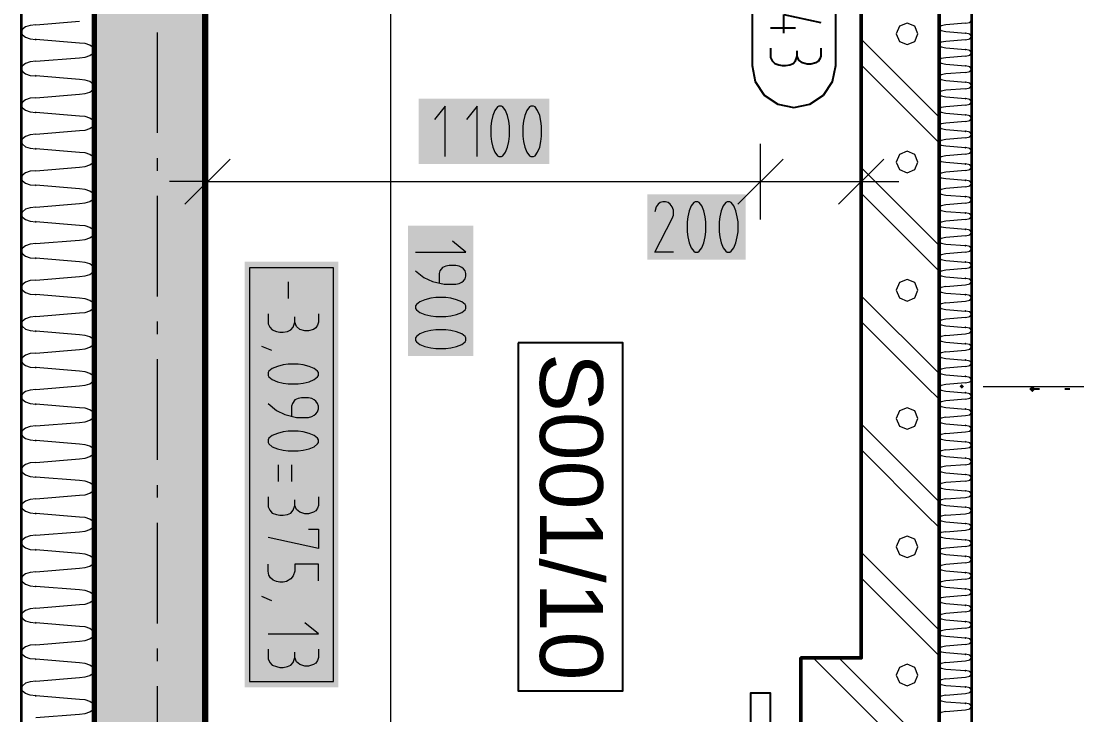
# Model space of a CAD drawing. Header units: millimetres. Extents: x 0 to 594, y 0 to 420.
# Drawn here: x 97.78 to 114.41, y 246.01 to 256.87 of the extents above; entities that cross this region are included whole.
import ezdxf

# ---------------------------------------------------------------- set-up
doc = ezdxf.new("R2010")
doc.units = ezdxf.units.MM
doc.header["$LTSCALE"] = 8
for name, color, linetype in [('PDF_Dopravni znaceni', 7, 'Continuous'), ('PDF_Instalacni prizdivky', 7, 'Continuous'), ('PDF_Koty delkove', 7, 'Continuous'), ('PDF_Koty vyskove-pudorysy', 7, 'Continuous'), ('PDF_Mistnost-popis', 7, 'Continuous'), ('PDF_Obecne 0.18', 7, 'Continuous'), ('PDF_Omitka', 7, 'Continuous'), ('PDF_Osy hlavni', 7, 'Continuous'), ('PDF_Popis Zamecnicke vyrobky', 7, 'Continuous'), ('PDF_Steny obvodove nosne', 7, 'Continuous'), ('PDF_Steny sendvic', 7, 'Continuous'), ('PDF_Text', 7, 'Continuous'), ('PDF_Zabradli 2D', 7, 'Continuous'), ('PDF_Zatepleni', 7, 'Continuous')]:
    doc.layers.add(name, color=color, linetype=linetype)
doc.styles.add('PDF Arial', font='arial.ttf')

msp = doc.modelspace()

# ---------------------------------------------------------------- linework, layer by layer
at = {"layer": 'PDF_Dopravni znaceni', "lineweight": 18}
msp.add_lwpolyline([(112.835, 251.15), (114.41, 251.15)], dxfattribs=at)
at = {"layer": 'PDF_Dopravni znaceni', "lineweight": 18, "transparency": 33554559}
msp.add_solid([(112.465, 251.15), (112.5, 251.185), (112.5, 251.114), (112.536, 251.15)], dxfattribs=at)
at = {"layer": 'PDF_Instalacni prizdivky', "lineweight": 50}
for points in [[(110.926, 276.74), (110.926, 260.992), (110.926, 260.126), (110.926, 246.899), (109.981, 246.899), (109.981, 245.679)], [(112.146, 246.899), (112.146, 276.74)], [(111.201, 245.679), (112.146, 245.679), (112.146, 246.899)]]:
    msp.add_lwpolyline(points, dxfattribs=at)
at = {"layer": 'PDF_Instalacni prizdivky', "lineweight": 9}
for points in [[(111.644, 256.503), (111.763, 256.552), (111.813, 256.671), (111.763, 256.791), (111.644, 256.84), (111.525, 256.791), (111.475, 256.671), (111.525, 256.552)], [(111.644, 252.487), (111.763, 252.536), (111.813, 252.655), (111.763, 252.775), (111.644, 252.824), (111.525, 252.775), (111.475, 252.655), (111.525, 252.536)], [(111.644, 250.479), (111.763, 250.528), (111.813, 250.648), (111.763, 250.767), (111.644, 250.816), (111.525, 250.767), (111.475, 250.648), (111.525, 250.528)], [(111.644, 248.471), (111.763, 248.52), (111.813, 248.64), (111.763, 248.759), (111.644, 248.808), (111.525, 248.759), (111.475, 248.64), (111.525, 248.52)], [(111.644, 246.463), (111.763, 246.513), (111.813, 246.632), (111.763, 246.751), (111.644, 246.801), (111.525, 246.751), (111.475, 246.632), (111.525, 246.513)]]:
    msp.add_lwpolyline(points, close=True, dxfattribs=at)
for points in [[(110.926, 256.587), (112.146, 255.366)], [(110.926, 256.185), (111.945, 255.165), (112.146, 254.965), (112.146, 254.965)], [(112.146, 255.366), (112.146, 255.366)], [(111.763, 254.544), (111.813, 254.663), (111.763, 254.783), (111.644, 254.832), (111.525, 254.783), (111.475, 254.663), (111.525, 254.544), (111.644, 254.495)], [(110.926, 254.579), (112.146, 253.358)], [(111.644, 254.495), (111.763, 254.544)], [(110.926, 254.177), (111.945, 253.157), (112.146, 252.957)], [(112.146, 253.358), (112.146, 253.358)], [(112.146, 252.957), (112.146, 252.957)], [(110.926, 252.571), (112.146, 251.35)], [(110.926, 252.169), (111.945, 251.15)], [(111.945, 251.15), (112.146, 250.949)], [(110.926, 250.563), (112.146, 249.342)], [(110.926, 250.161), (111.945, 249.142)], [(111.945, 249.142), (112.146, 248.941)], [(110.926, 248.555), (112.146, 247.335)], [(110.926, 248.154), (111.945, 247.134)], [(111.945, 247.134), (112.146, 246.933)], [(110.172, 246.899), (111.393, 245.679)], [(110.574, 246.899), (111.794, 245.679)]]:
    msp.add_lwpolyline(points, dxfattribs=at)
at = {"layer": 'PDF_Koty delkove', "lineweight": 18}
for points in [[(103.555, 302.764), (103.555, 301.759), (103.555, 300.84), (103.555, 297.567), (103.555, 296.425), (103.555, 295.244), (103.555, 294.85), (103.555, 277.567), (103.555, 276.74), (103.555, 260.992), (103.555, 260.126), (103.555, 245.165), (103.555, 227.528), (103.555, 218.079), (103.555, 216.465), (103.555, 215.795)], [(104.411, 254.75), (104.411, 255.537), (104.244, 255.328)], [(104.915, 254.75), (104.915, 255.537), (104.748, 255.328)], [(105.923, 255.066), (105.923, 255.223), (105.912, 255.301), (105.892, 255.393), (105.86, 255.472), (105.819, 255.525), (105.797, 255.537), (105.756, 255.537), (105.734, 255.525), (105.693, 255.472), (105.661, 255.393), (105.64, 255.301), (105.629, 255.223)], [(105.629, 255.223), (105.629, 255.066), (105.64, 254.987), (105.661, 254.895), (105.693, 254.816), (105.734, 254.763), (105.756, 254.75), (105.797, 254.75), (105.819, 254.763), (105.86, 254.816), (105.892, 254.895), (105.912, 254.987), (105.923, 255.066)], [(100.689, 253.766), (100.689, 254.356), (100.689, 254.947)], [(109.351, 253.766), (109.351, 254.356), (109.351, 254.947)], [(110.926, 253.766), (110.926, 254.356), (110.926, 254.947)], [(100.335, 254.002), (101.044, 254.71)], [(108.996, 254.002), (109.705, 254.71)], [(110.571, 254.002), (111.28, 254.71)], [(100.689, 254.356), (100.099, 254.356)], [(100.689, 254.356), (104.571, 254.356), (109.351, 254.356), (110.926, 254.356)], [(110.926, 254.356), (111.516, 254.356)], [(107.989, 253.254), (107.695, 253.254), (107.968, 253.779), (107.989, 253.832), (107.989, 253.91), (107.968, 253.962), (107.937, 254.002), (107.905, 254.029), (107.863, 254.041), (107.821, 254.041), (107.779, 254.029), (107.748, 254.002), (107.716, 253.962), (107.695, 253.884)], [(108.997, 253.727), (108.986, 253.805), (108.965, 253.897), (108.934, 253.976), (108.892, 254.029), (108.871, 254.041), (108.829, 254.041), (108.808, 254.029), (108.766, 253.976), (108.735, 253.897), (108.713, 253.805), (108.702, 253.727), (108.702, 253.569), (108.713, 253.491), (108.735, 253.399), (108.766, 253.32), (108.808, 253.267), (108.829, 253.254), (108.871, 253.254), (108.892, 253.267), (108.934, 253.32), (108.965, 253.399), (108.986, 253.491), (108.997, 253.569)], [(108.997, 253.569), (108.997, 253.727)], [(103.949, 253.254), (104.736, 253.254), (104.527, 253.422)], [(103.949, 252.96), (104.08, 252.855), (104.212, 252.792), (104.395, 252.75), (104.579, 252.75), (104.631, 252.761), (104.671, 252.782), (104.697, 252.803), (104.723, 252.834), (104.736, 252.876), (104.736, 252.918), (104.723, 252.96), (104.697, 252.992), (104.671, 253.012), (104.631, 253.034), (104.579, 253.045), (104.474, 253.045), (104.422, 253.034), (104.369, 253.012), (104.33, 252.96), (104.316, 252.918), (104.316, 252.771)], [(104.264, 252.246), (104.422, 252.246), (104.5, 252.257), (104.592, 252.278), (104.671, 252.309), (104.723, 252.351), (104.736, 252.372), (104.736, 252.414), (104.723, 252.435), (104.671, 252.477), (104.592, 252.508), (104.5, 252.53), (104.422, 252.541), (104.264, 252.541), (104.186, 252.53), (104.093, 252.508), (104.015, 252.477), (103.962, 252.435), (103.949, 252.414), (103.949, 252.372), (103.962, 252.351), (104.015, 252.309), (104.093, 252.278), (104.186, 252.257), (104.264, 252.246)]]:
    msp.add_lwpolyline(points, dxfattribs=at)
for points in [[(105.419, 255.066), (105.419, 255.223), (105.409, 255.301), (105.388, 255.393), (105.356, 255.472), (105.315, 255.525), (105.293, 255.537), (105.252, 255.537), (105.23, 255.525), (105.189, 255.472), (105.157, 255.393), (105.136, 255.301), (105.125, 255.223), (105.125, 255.066), (105.136, 254.987), (105.157, 254.895), (105.189, 254.816), (105.23, 254.763), (105.252, 254.75), (105.293, 254.75), (105.315, 254.763), (105.356, 254.816), (105.388, 254.895), (105.409, 254.987)], [(108.493, 253.569), (108.493, 253.727), (108.482, 253.805), (108.461, 253.897), (108.43, 253.976), (108.388, 254.029), (108.367, 254.041), (108.325, 254.041), (108.304, 254.029), (108.262, 253.976), (108.231, 253.897), (108.209, 253.805), (108.199, 253.727), (108.199, 253.569), (108.209, 253.491), (108.231, 253.399), (108.262, 253.32), (108.304, 253.267), (108.325, 253.254), (108.367, 253.254), (108.388, 253.267), (108.43, 253.32), (108.461, 253.399), (108.482, 253.491)], [(104.264, 251.743), (104.422, 251.743), (104.5, 251.753), (104.592, 251.774), (104.671, 251.806), (104.723, 251.847), (104.736, 251.869), (104.736, 251.91), (104.723, 251.931), (104.671, 251.973), (104.592, 252.005), (104.5, 252.026), (104.422, 252.037), (104.264, 252.037), (104.186, 252.026), (104.093, 252.005), (104.015, 251.973), (103.962, 251.931), (103.949, 251.91), (103.949, 251.869), (103.962, 251.847), (104.015, 251.806), (104.093, 251.774), (104.186, 251.753)]]:
    msp.add_lwpolyline(points, close=True, dxfattribs=at)
at = {"layer": 'PDF_Koty delkove', "color": 7, "lineweight": 18, "true_color": 0xffffff, "transparency": 33554559}
for points in [[(103.999, 254.632), (106.041, 254.632), (103.999, 255.655), (106.041, 255.655)], [(107.577, 253.136), (109.115, 253.136), (107.577, 254.159), (109.115, 254.159)], [(103.83, 253.667), (103.83, 251.625), (104.854, 253.667), (104.854, 251.625)]]:
    msp.add_solid(points, dxfattribs=at)
at = {"layer": 'PDF_Koty vyskove-pudorysy', "lineweight": 18}
for points in [[(101.351, 253.007), (101.351, 246.533), (102.664, 246.533), (102.664, 253.007)], [(101.956, 251.191), (102.113, 251.191), (102.191, 251.203), (102.283, 251.224), (102.362, 251.257), (102.415, 251.3), (102.427, 251.323), (102.427, 251.366), (102.415, 251.388), (102.362, 251.432), (102.283, 251.464), (102.191, 251.487), (102.113, 251.498), (101.956, 251.498), (101.877, 251.487), (101.785, 251.464), (101.706, 251.432), (101.653, 251.388), (101.64, 251.366), (101.64, 251.323), (101.653, 251.3), (101.706, 251.257), (101.785, 251.224), (101.877, 251.203)], [(101.956, 250.142), (102.113, 250.142), (102.191, 250.153), (102.283, 250.174), (102.362, 250.207), (102.415, 250.25), (102.427, 250.273), (102.427, 250.316), (102.415, 250.338), (102.362, 250.382), (102.283, 250.415), (102.191, 250.437), (102.113, 250.448), (101.956, 250.448), (101.877, 250.437), (101.785, 250.415), (101.706, 250.382), (101.653, 250.338), (101.64, 250.316), (101.64, 250.273), (101.653, 250.25), (101.706, 250.207), (101.785, 250.174), (101.877, 250.153)]]:
    msp.add_lwpolyline(points, close=True, dxfattribs=at)
for points in [[(101.956, 252.788), (101.956, 252.525)], [(101.64, 252.285), (101.64, 252.132), (101.667, 252.077), (101.706, 252.034), (101.771, 252.012), (101.824, 252.001), (101.877, 252.001), (101.942, 252.012), (101.994, 252.034), (102.034, 252.077), (102.06, 252.154)], [(102.427, 252.285), (102.427, 252.154), (102.415, 252.11), (102.388, 252.066), (102.349, 252.044), (102.271, 252.022), (102.218, 252.022), (102.139, 252.044), (102.086, 252.088), (102.06, 252.154), (102.06, 252.241)], [(101.535, 251.782), (101.693, 251.716)], [(101.64, 250.885), (101.771, 250.775), (101.903, 250.71), (102.086, 250.666), (102.271, 250.666)], [(102.271, 250.666), (102.323, 250.678), (102.362, 250.699), (102.388, 250.721), (102.415, 250.754), (102.427, 250.798), (102.427, 250.841), (102.415, 250.885), (102.388, 250.918), (102.362, 250.939), (102.323, 250.962), (102.271, 250.973), (102.165, 250.973), (102.113, 250.962), (102.06, 250.939), (102.021, 250.885), (102.008, 250.841), (102.008, 250.688)], [(101.798, 249.923), (101.798, 249.66)], [(102.008, 249.923), (102.008, 249.66)], [(101.64, 249.42), (101.64, 249.267), (101.667, 249.212), (101.706, 249.168), (101.771, 249.147), (101.824, 249.135), (101.877, 249.135), (101.942, 249.147), (101.994, 249.168), (102.034, 249.212), (102.06, 249.288)], [(102.139, 249.179), (102.086, 249.223), (102.06, 249.288), (102.06, 249.376)], [(102.427, 249.42), (102.427, 249.288), (102.415, 249.244), (102.388, 249.201), (102.349, 249.179), (102.271, 249.157), (102.218, 249.157), (102.139, 249.179)], [(102.271, 248.917), (102.427, 248.917), (102.427, 248.611), (101.64, 248.785)], [(102.427, 248.107), (102.427, 248.37), (102.06, 248.37), (102.06, 248.26), (102.034, 248.184), (101.994, 248.14), (101.929, 248.097), (101.877, 248.086), (101.824, 248.086), (101.771, 248.097), (101.719, 248.118), (101.68, 248.151), (101.653, 248.194), (101.64, 248.26), (101.64, 248.37)], [(101.535, 247.867), (101.693, 247.801)], [(101.64, 247.276), (102.427, 247.276), (102.218, 247.451)], [(101.64, 247.035), (101.64, 246.883), (101.667, 246.828), (101.706, 246.784), (101.771, 246.763), (101.824, 246.751), (101.877, 246.751), (101.942, 246.763)], [(102.427, 247.035), (102.427, 246.904), (102.415, 246.86), (102.388, 246.817), (102.349, 246.795), (102.271, 246.773), (102.218, 246.773), (102.139, 246.795), (102.086, 246.839), (102.06, 246.904), (102.06, 246.992)], [(101.942, 246.763), (101.994, 246.784), (102.034, 246.828), (102.06, 246.904)]]:
    msp.add_lwpolyline(points, dxfattribs=at)
at = {"layer": 'PDF_Koty vyskove-pudorysy', "color": 7, "lineweight": 18, "true_color": 0xffffff, "transparency": 33554559}
msp.add_solid([(101.272, 253.102), (101.272, 246.438), (102.742, 253.102), (102.742, 246.438)], dxfattribs=at)
at = {"layer": 'PDF_Mistnost-popis', "lineweight": 25}
msp.add_lwpolyline([(105.553, 251.835), (105.553, 246.384), (107.193, 246.384), (107.193, 251.835)], close=True, dxfattribs=at)
at = {"layer": 'PDF_Obecne 0.18', "lineweight": 25}
for points in [[(113.639, 251.11), (113.718, 251.11)], [(114.111, 251.11), (114.19, 251.11)]]:
    msp.add_lwpolyline(points, dxfattribs=at)
at = {"layer": 'PDF_Obecne 0.18', "lineweight": 25, "transparency": 33554559}
msp.add_solid([(113.554, 251.11), (113.603, 251.159), (113.603, 251.061), (113.652, 251.11)], dxfattribs=at)
at = {"layer": 'PDF_Omitka', "lineweight": 35}
msp.add_lwpolyline([(101.319, 236.858), (101.319, 245.165), (101.319, 245.205), (100.689, 245.205), (100.689, 260.126), (100.65, 260.126), (100.65, 245.165), (100.689, 245.165), (101.28, 245.165), (101.28, 236.858)], dxfattribs=at)
at = {"layer": 'PDF_Osy hlavni', "lineweight": 18}
for points in [[(99.902, 256.693), (99.902, 255.118)], [(99.902, 254.725), (99.902, 254.528)], [(99.902, 254.134), (99.902, 252.559)], [(99.902, 252.165), (99.902, 251.969)], [(99.902, 251.575), (99.902, 250)], [(99.902, 249.606), (99.902, 249.41)], [(99.902, 249.016), (99.902, 247.441)], [(99.902, 247.047), (99.902, 246.851)], [(99.902, 246.457), (99.902, 244.882)]]:
    msp.add_lwpolyline(points, dxfattribs=at)
at = {"layer": 'PDF_Popis Zamecnicke vyrobky', "lineweight": 25}
msp.add_lwpolyline([(109.216, 256.175), (109.266, 255.924), (109.408, 255.711), (109.621, 255.569), (109.872, 255.519), (110.123, 255.569), (110.336, 255.711), (110.478, 255.924), (110.528, 256.175), (110.528, 257.981), (110.478, 258.232), (110.336, 258.445), (110.123, 258.587), (109.872, 258.637), (109.621, 258.587), (109.408, 258.445), (109.266, 258.232), (109.216, 257.981)], close=True, dxfattribs=at)
for points in [[(109.715, 256.679), (109.715, 256.973)], [(109.715, 256.973), (110.292, 256.847)], [(109.505, 256.763), (109.898, 256.763)], [(109.505, 256.448), (109.505, 256.301), (109.531, 256.249), (109.571, 256.207), (109.636, 256.186), (109.689, 256.175), (109.742, 256.175), (109.807, 256.186), (109.859, 256.207), (109.898, 256.249), (109.925, 256.322)], [(110.292, 256.448), (110.292, 256.322), (110.279, 256.28), (110.253, 256.238), (110.213, 256.217), (110.135, 256.196), (110.082, 256.196), (110.004, 256.217), (109.951, 256.259), (109.925, 256.322), (109.925, 256.406)]]:
    msp.add_lwpolyline(points, dxfattribs=at)
at = {"layer": 'PDF_Steny obvodove nosne', "lineweight": 70}
msp.add_lwpolyline([(100.65, 245.165), (100.65, 260.126), (100.65, 260.992), (100.65, 266.898), (99.705, 266.898), (99.455, 266.898), (98.918, 266.898), (98.918, 245.165), (98.918, 245.165)], dxfattribs=at)
at = {"layer": 'PDF_Steny obvodove nosne', "color": 9, "lineweight": 9, "true_color": 0xc0c0c0, "transparency": 33554559}
msp.add_solid([(100.65, 245.165), (100.65, 266.898), (98.918, 245.165), (98.918, 266.898)], dxfattribs=at)
at = {"layer": 'PDF_Steny sendvic', "lineweight": 35}
msp.add_lwpolyline([(112.658, 245.679), (112.658, 288.157), (112.146, 288.157), (112.146, 245.679)], dxfattribs=at)
at = {"layer": 'PDF_Steny sendvic', "lineweight": 9}
for points in [[(112.556, 256.835), (112.248, 256.809)], [(112.556, 256.835), (112.628, 256.85), (112.658, 256.886)], [(112.248, 256.809), (112.176, 256.794), (112.146, 256.763)], [(112.146, 256.752), (112.176, 256.721), (112.248, 256.706)], [(112.248, 256.706), (112.556, 256.681)], [(112.248, 256.706), (112.248, 256.706)], [(112.658, 256.63), (112.628, 256.666), (112.556, 256.681)], [(112.146, 256.63), (112.146, 256.63)], [(112.146, 256.63), (112.146, 256.63)], [(112.248, 256.553), (112.176, 256.538), (112.146, 256.507)], [(112.146, 256.497), (112.176, 256.466), (112.248, 256.45)], [(112.556, 256.579), (112.248, 256.553)], [(112.556, 256.579), (112.628, 256.594), (112.658, 256.63)], [(112.146, 256.374), (112.146, 256.374)], [(112.146, 256.374), (112.146, 256.374)], [(112.248, 256.45), (112.556, 256.425)], [(112.248, 256.45), (112.248, 256.45)], [(112.658, 256.374), (112.628, 256.41), (112.556, 256.425)], [(112.556, 256.323), (112.628, 256.338), (112.658, 256.374)], [(112.248, 256.297), (112.176, 256.282), (112.146, 256.251)], [(112.146, 256.241), (112.176, 256.21), (112.248, 256.195)], [(112.556, 256.323), (112.248, 256.297)], [(112.248, 256.195), (112.556, 256.169)], [(112.248, 256.195), (112.248, 256.195)], [(112.658, 256.118), (112.628, 256.154), (112.556, 256.169)], [(112.146, 256.118), (112.146, 256.118)], [(112.146, 256.118), (112.146, 256.118)], [(112.248, 256.042), (112.176, 256.027), (112.146, 255.995)], [(112.556, 256.067), (112.248, 256.042)], [(112.556, 256.067), (112.628, 256.082), (112.658, 256.118)], [(112.146, 255.985), (112.176, 255.954), (112.248, 255.939)], [(112.146, 255.862), (112.146, 255.862)], [(112.146, 255.862), (112.146, 255.862)], [(112.248, 255.939), (112.556, 255.913)], [(112.248, 255.939), (112.248, 255.939)], [(112.658, 255.862), (112.628, 255.898), (112.556, 255.913)], [(112.556, 255.811), (112.628, 255.826), (112.658, 255.862)], [(112.248, 255.786), (112.176, 255.771), (112.146, 255.74)], [(112.146, 255.729), (112.176, 255.698), (112.248, 255.683)], [(112.556, 255.811), (112.248, 255.786)], [(112.248, 255.683), (112.556, 255.657)], [(112.248, 255.683), (112.248, 255.683)], [(112.146, 255.606), (112.146, 255.606)], [(112.146, 255.606), (112.146, 255.606)], [(112.248, 255.53), (112.176, 255.515), (112.146, 255.484)], [(112.556, 255.555), (112.248, 255.53)], [(112.658, 255.606), (112.628, 255.642), (112.556, 255.657)], [(112.556, 255.555), (112.628, 255.57), (112.658, 255.606)], [(112.146, 255.473), (112.176, 255.442), (112.248, 255.427)], [(112.146, 255.35), (112.146, 255.35)], [(112.146, 255.35), (112.146, 255.35)], [(112.248, 255.427), (112.556, 255.402)], [(112.248, 255.427), (112.248, 255.427)], [(112.658, 255.35), (112.628, 255.387), (112.556, 255.402)], [(112.556, 255.299), (112.628, 255.314), (112.658, 255.35)], [(112.248, 255.274), (112.176, 255.259), (112.146, 255.228)], [(112.146, 255.217), (112.176, 255.186), (112.248, 255.171)], [(112.556, 255.299), (112.248, 255.274)], [(112.248, 255.171), (112.556, 255.146)], [(112.248, 255.171), (112.248, 255.171)], [(112.146, 255.094), (112.146, 255.094)], [(112.146, 255.094), (112.146, 255.094)], [(112.248, 255.018), (112.176, 255.003), (112.146, 254.972)], [(112.556, 255.043), (112.248, 255.018)], [(112.658, 255.094), (112.628, 255.131), (112.556, 255.146)], [(112.556, 255.043), (112.628, 255.058), (112.658, 255.094)], [(112.146, 254.961), (112.176, 254.93), (112.248, 254.915)], [(112.146, 254.839), (112.146, 254.839)], [(112.146, 254.839), (112.146, 254.839)], [(112.248, 254.915), (112.556, 254.89)], [(112.248, 254.915), (112.248, 254.915)], [(112.658, 254.839), (112.628, 254.875), (112.556, 254.89)], [(112.556, 254.787), (112.628, 254.802), (112.658, 254.839)], [(112.248, 254.762), (112.176, 254.747), (112.146, 254.716)], [(112.146, 254.705), (112.176, 254.674), (112.248, 254.659)], [(112.556, 254.787), (112.248, 254.762)], [(112.146, 254.583), (112.146, 254.583)], [(112.146, 254.583), (112.146, 254.583)], [(112.248, 254.506), (112.176, 254.491), (112.146, 254.46)], [(112.248, 254.659), (112.556, 254.634)], [(112.248, 254.659), (112.248, 254.659)], [(112.556, 254.531), (112.248, 254.506)], [(112.658, 254.583), (112.628, 254.619), (112.556, 254.634)], [(112.556, 254.531), (112.628, 254.546), (112.658, 254.583)], [(112.146, 254.449), (112.176, 254.418), (112.248, 254.403)], [(112.248, 254.403), (112.556, 254.378)], [(112.248, 254.403), (112.248, 254.403)], [(112.658, 254.327), (112.628, 254.363), (112.556, 254.378)], [(112.146, 254.327), (112.146, 254.327)], [(112.146, 254.327), (112.146, 254.327)], [(112.248, 254.25), (112.176, 254.235), (112.146, 254.204)], [(112.146, 254.193), (112.176, 254.162), (112.248, 254.147)], [(112.556, 254.276), (112.248, 254.25)], [(112.556, 254.276), (112.628, 254.291), (112.658, 254.327)], [(112.146, 254.071), (112.146, 254.071)], [(112.146, 254.071), (112.146, 254.071)], [(112.248, 253.994), (112.176, 253.979), (112.146, 253.948)], [(112.248, 254.147), (112.556, 254.122)], [(112.248, 254.147), (112.248, 254.147)], [(112.556, 254.02), (112.248, 253.994)], [(112.658, 254.071), (112.628, 254.107), (112.556, 254.122)], [(112.556, 254.02), (112.628, 254.035), (112.658, 254.071)], [(112.146, 253.938), (112.176, 253.907), (112.248, 253.891)], [(112.248, 253.891), (112.556, 253.866)], [(112.248, 253.891), (112.248, 253.891)], [(112.248, 253.891), (112.248, 253.891)], [(112.658, 253.815), (112.628, 253.851), (112.556, 253.866)], [(112.146, 253.815), (112.146, 253.815)], [(112.146, 253.815), (112.146, 253.815)], [(112.248, 253.738), (112.176, 253.723), (112.146, 253.692)], [(112.146, 253.682), (112.176, 253.651), (112.248, 253.636)], [(112.556, 253.764), (112.248, 253.738)], [(112.556, 253.764), (112.628, 253.779), (112.658, 253.815)], [(112.146, 253.559), (112.146, 253.559)], [(112.146, 253.559), (112.146, 253.559)], [(112.248, 253.636), (112.556, 253.61)], [(112.248, 253.636), (112.248, 253.636)], [(112.556, 253.508), (112.248, 253.483)], [(112.658, 253.559), (112.628, 253.595), (112.556, 253.61)], [(112.556, 253.508), (112.628, 253.523), (112.658, 253.559)], [(112.248, 253.483), (112.176, 253.467), (112.146, 253.436)], [(112.146, 253.426), (112.176, 253.395), (112.248, 253.38)], [(112.248, 253.38), (112.556, 253.354)], [(112.248, 253.38), (112.248, 253.38)], [(112.658, 253.303), (112.628, 253.339), (112.556, 253.354)], [(112.146, 253.303), (112.146, 253.303)], [(112.146, 253.303), (112.146, 253.303)], [(112.248, 253.227), (112.176, 253.212), (112.146, 253.181)], [(112.146, 253.17), (112.176, 253.139), (112.248, 253.124)], [(112.556, 253.252), (112.248, 253.227)], [(112.556, 253.252), (112.628, 253.267), (112.658, 253.303)], [(112.146, 253.047), (112.146, 253.047)], [(112.146, 253.047), (112.146, 253.047)], [(112.248, 253.124), (112.556, 253.098)], [(112.248, 253.124), (112.248, 253.124)], [(112.658, 253.047), (112.628, 253.083), (112.556, 253.098)], [(112.556, 252.996), (112.628, 253.011), (112.658, 253.047)], [(112.248, 252.971), (112.176, 252.956), (112.146, 252.925)], [(112.146, 252.914), (112.176, 252.883), (112.248, 252.868)], [(112.556, 252.996), (112.248, 252.971)], [(112.248, 252.868), (112.556, 252.842)], [(112.248, 252.868), (112.248, 252.868)], [(112.658, 252.791), (112.628, 252.828), (112.556, 252.842)], [(112.146, 252.791), (112.146, 252.791)], [(112.146, 252.791), (112.146, 252.791)], [(112.248, 252.715), (112.176, 252.7), (112.146, 252.669)], [(112.248, 252.715), (112.556, 252.74), (112.628, 252.755), (112.658, 252.791)], [(112.146, 252.658), (112.176, 252.627), (112.248, 252.612)], [(112.146, 252.535), (112.146, 252.535)], [(112.146, 252.535), (112.146, 252.535)], [(112.248, 252.612), (112.556, 252.587)], [(112.248, 252.612), (112.248, 252.612)], [(112.248, 252.459), (112.556, 252.484), (112.628, 252.499), (112.658, 252.535)], [(112.658, 252.535), (112.628, 252.572), (112.556, 252.587)], [(112.248, 252.459), (112.176, 252.444), (112.146, 252.413)], [(112.146, 252.402), (112.176, 252.371), (112.248, 252.356)], [(112.248, 252.356), (112.556, 252.331)], [(112.248, 252.356), (112.248, 252.356)], [(112.146, 252.279), (112.146, 252.28)], [(112.146, 252.28), (112.146, 252.28)], [(112.248, 252.203), (112.176, 252.188), (112.146, 252.157)], [(112.556, 252.228), (112.248, 252.203)], [(112.658, 252.28), (112.628, 252.316), (112.556, 252.331)], [(112.556, 252.228), (112.628, 252.243), (112.658, 252.279)], [(112.146, 252.146), (112.176, 252.115), (112.248, 252.1)], [(112.146, 252.024), (112.146, 252.024)], [(112.146, 252.024), (112.146, 252.024)], [(112.248, 252.1), (112.556, 252.075)], [(112.248, 252.1), (112.248, 252.1)], [(112.248, 251.947), (112.556, 251.972), (112.628, 251.987), (112.658, 252.024)], [(112.658, 252.024), (112.628, 252.06), (112.556, 252.075)], [(112.248, 251.947), (112.176, 251.932), (112.146, 251.901)], [(112.146, 251.89), (112.176, 251.859), (112.248, 251.844)], [(112.248, 251.844), (112.556, 251.819)], [(112.248, 251.844), (112.248, 251.844)], [(112.146, 251.768), (112.146, 251.768)], [(112.146, 251.768), (112.146, 251.768)], [(112.248, 251.691), (112.176, 251.676), (112.146, 251.645)], [(112.248, 251.691), (112.556, 251.717), (112.628, 251.731), (112.658, 251.768)], [(112.658, 251.768), (112.628, 251.804), (112.556, 251.819)], [(112.146, 251.634), (112.176, 251.603), (112.248, 251.588)], [(112.146, 251.512), (112.146, 251.512)], [(112.146, 251.512), (112.146, 251.512)], [(112.248, 251.588), (112.556, 251.563)], [(112.248, 251.588), (112.248, 251.588)], [(112.658, 251.512), (112.628, 251.548), (112.556, 251.563)], [(112.556, 251.461), (112.628, 251.476), (112.658, 251.512)], [(112.248, 251.435), (112.176, 251.42), (112.146, 251.389)], [(112.146, 251.378), (112.176, 251.347), (112.248, 251.332)], [(112.556, 251.461), (112.248, 251.435)], [(112.146, 251.256), (112.146, 251.256)], [(112.146, 251.256), (112.146, 251.256)], [(112.248, 251.179), (112.176, 251.164), (112.146, 251.133)], [(112.248, 251.332), (112.556, 251.307)], [(112.248, 251.332), (112.248, 251.332)], [(112.556, 251.205), (112.248, 251.179)], [(112.658, 251.256), (112.628, 251.292), (112.556, 251.307)], [(112.556, 251.205), (112.628, 251.22), (112.658, 251.256)], [(112.146, 251.123), (112.176, 251.092), (112.248, 251.076)], [(112.248, 251.076), (112.556, 251.051)], [(112.248, 251.076), (112.248, 251.076)], [(112.658, 251), (112.628, 251.036), (112.556, 251.051)], [(112.146, 251), (112.146, 251)], [(112.146, 251), (112.146, 251)], [(112.248, 250.923), (112.176, 250.908), (112.146, 250.877)], [(112.146, 250.867), (112.176, 250.836), (112.248, 250.821)], [(112.556, 250.949), (112.248, 250.923)], [(112.556, 250.949), (112.628, 250.964), (112.658, 251)], [(112.146, 250.744), (112.146, 250.744)], [(112.146, 250.744), (112.146, 250.744)], [(112.248, 250.668), (112.176, 250.652), (112.146, 250.621)], [(112.248, 250.821), (112.556, 250.795)], [(112.248, 250.821), (112.248, 250.821)], [(112.248, 250.668), (112.556, 250.693), (112.628, 250.708), (112.658, 250.744)], [(112.658, 250.744), (112.628, 250.78), (112.556, 250.795)], [(112.146, 250.611), (112.176, 250.58), (112.248, 250.565)], [(112.248, 250.565), (112.556, 250.539)], [(112.248, 250.565), (112.248, 250.565)], [(112.658, 250.488), (112.628, 250.524), (112.556, 250.539)], [(112.146, 250.488), (112.146, 250.488)], [(112.146, 250.488), (112.146, 250.488)], [(112.248, 250.412), (112.176, 250.397), (112.146, 250.366)], [(112.146, 250.355), (112.176, 250.324), (112.248, 250.309)], [(112.248, 250.412), (112.556, 250.437), (112.628, 250.452), (112.658, 250.488)], [(112.146, 250.232), (112.146, 250.232)], [(112.146, 250.232), (112.146, 250.232)], [(112.248, 250.309), (112.556, 250.283)], [(112.248, 250.309), (112.248, 250.309)], [(112.248, 250.156), (112.556, 250.181), (112.628, 250.196), (112.658, 250.232)], [(112.658, 250.232), (112.628, 250.268), (112.556, 250.283)], [(112.248, 250.156), (112.176, 250.141), (112.146, 250.11)], [(112.146, 250.099), (112.176, 250.068), (112.248, 250.053)], [(112.248, 250.053), (112.556, 250.028)], [(112.248, 250.053), (112.248, 250.053)], [(112.658, 249.976), (112.628, 250.013), (112.556, 250.028)], [(112.146, 249.976), (112.146, 249.976)], [(112.146, 249.976), (112.146, 249.976)], [(112.248, 249.9), (112.176, 249.885), (112.146, 249.854)], [(112.146, 249.843), (112.176, 249.812), (112.248, 249.797)], [(112.556, 249.925), (112.248, 249.9)], [(112.556, 249.925), (112.628, 249.94), (112.658, 249.976)], [(112.146, 249.72), (112.146, 249.72)], [(112.146, 249.72), (112.146, 249.72)], [(112.248, 249.797), (112.556, 249.772)], [(112.248, 249.797), (112.248, 249.797)], [(112.658, 249.72), (112.628, 249.757), (112.556, 249.772)], [(112.556, 249.669), (112.628, 249.684), (112.658, 249.72)], [(112.248, 249.644), (112.176, 249.629), (112.146, 249.598)], [(112.146, 249.587), (112.176, 249.556), (112.248, 249.541)], [(112.556, 249.669), (112.248, 249.644)], [(112.248, 249.541), (112.556, 249.516)], [(112.248, 249.541), (112.248, 249.541)], [(112.658, 249.465), (112.628, 249.501), (112.556, 249.516)], [(112.146, 249.465), (112.146, 249.465)], [(112.146, 249.465), (112.146, 249.465)], [(112.248, 249.388), (112.176, 249.373), (112.146, 249.342)], [(112.248, 249.388), (112.556, 249.413), (112.628, 249.428), (112.658, 249.465)], [(112.146, 249.331), (112.176, 249.3), (112.248, 249.285)], [(112.146, 249.209), (112.146, 249.209)], [(112.146, 249.209), (112.146, 249.209)], [(112.248, 249.285), (112.556, 249.26)], [(112.248, 249.285), (112.248, 249.285)], [(112.248, 249.132), (112.556, 249.157), (112.628, 249.172), (112.658, 249.209)], [(112.658, 249.209), (112.628, 249.245), (112.556, 249.26)], [(112.248, 249.132), (112.176, 249.117), (112.146, 249.086)], [(112.146, 249.075), (112.176, 249.044), (112.248, 249.029)], [(112.248, 249.029), (112.556, 249.004)], [(112.248, 249.029), (112.248, 249.029)], [(112.146, 248.953), (112.146, 248.953)], [(112.146, 248.953), (112.146, 248.953)], [(112.248, 248.876), (112.176, 248.861), (112.146, 248.83)], [(112.248, 248.876), (112.556, 248.902), (112.628, 248.917), (112.658, 248.953)], [(112.658, 248.953), (112.628, 248.989), (112.556, 249.004)], [(112.146, 248.819), (112.176, 248.788), (112.248, 248.773)], [(112.146, 248.697), (112.146, 248.697)], [(112.146, 248.697), (112.146, 248.697)], [(112.248, 248.773), (112.556, 248.748)], [(112.248, 248.773), (112.248, 248.773)], [(112.658, 248.697), (112.628, 248.733), (112.556, 248.748)], [(112.556, 248.646), (112.628, 248.661), (112.658, 248.697)], [(112.248, 248.62), (112.176, 248.605), (112.146, 248.574)], [(112.146, 248.564), (112.176, 248.533), (112.248, 248.517)], [(112.556, 248.646), (112.248, 248.62)], [(112.248, 248.517), (112.556, 248.492)], [(112.248, 248.517), (112.248, 248.517)], [(112.146, 248.441), (112.146, 248.441)], [(112.146, 248.441), (112.146, 248.441)], [(112.248, 248.364), (112.176, 248.349), (112.146, 248.318)], [(112.556, 248.39), (112.248, 248.364)], [(112.658, 248.441), (112.628, 248.477), (112.556, 248.492)], [(112.556, 248.39), (112.628, 248.405), (112.658, 248.441)], [(112.146, 248.308), (112.176, 248.277), (112.248, 248.262)], [(112.146, 248.185), (112.146, 248.185)], [(112.146, 248.185), (112.146, 248.185)], [(112.248, 248.262), (112.556, 248.236)], [(112.248, 248.262), (112.248, 248.262)], [(112.658, 248.185), (112.628, 248.221), (112.556, 248.236)], [(112.556, 248.134), (112.628, 248.149), (112.658, 248.185)], [(112.248, 248.109), (112.176, 248.093), (112.146, 248.062)], [(112.146, 248.052), (112.176, 248.021), (112.248, 248.006)], [(112.556, 248.134), (112.248, 248.109)], [(112.146, 247.929), (112.146, 247.929)], [(112.146, 247.929), (112.146, 247.929)], [(112.248, 247.853), (112.176, 247.838), (112.146, 247.807)], [(112.248, 248.006), (112.556, 247.98)], [(112.248, 248.006), (112.248, 248.006)], [(112.556, 247.878), (112.248, 247.853)], [(112.658, 247.929), (112.628, 247.965), (112.556, 247.98)], [(112.556, 247.878), (112.628, 247.893), (112.658, 247.929)], [(112.146, 247.796), (112.176, 247.765), (112.248, 247.75)], [(112.248, 247.75), (112.556, 247.724)], [(112.248, 247.75), (112.248, 247.75)], [(112.658, 247.673), (112.628, 247.709), (112.556, 247.724)], [(112.146, 247.673), (112.146, 247.673)], [(112.146, 247.673), (112.146, 247.673)], [(112.248, 247.597), (112.176, 247.582), (112.146, 247.551)], [(112.146, 247.54), (112.176, 247.509), (112.248, 247.494)], [(112.556, 247.622), (112.248, 247.597)], [(112.556, 247.622), (112.628, 247.637), (112.658, 247.673)], [(112.146, 247.417), (112.146, 247.417)], [(112.146, 247.417), (112.146, 247.417)], [(112.248, 247.494), (112.556, 247.468)], [(112.248, 247.494), (112.248, 247.494)], [(112.556, 247.366), (112.248, 247.341)], [(112.658, 247.417), (112.628, 247.453), (112.556, 247.468)], [(112.556, 247.366), (112.628, 247.381), (112.658, 247.417)], [(112.248, 247.341), (112.176, 247.326), (112.146, 247.295)], [(112.146, 247.284), (112.176, 247.253), (112.248, 247.238)], [(112.248, 247.238), (112.556, 247.213)], [(112.248, 247.238), (112.248, 247.238)], [(112.658, 247.161), (112.628, 247.198), (112.556, 247.213)], [(112.146, 247.161), (112.146, 247.161)], [(112.146, 247.161), (112.146, 247.161)], [(112.248, 247.085), (112.176, 247.07), (112.146, 247.039)], [(112.146, 247.028), (112.176, 246.997), (112.248, 246.982)], [(112.556, 247.11), (112.248, 247.085)], [(112.556, 247.11), (112.628, 247.125), (112.658, 247.161)], [(112.146, 246.905), (112.146, 246.906)], [(112.146, 246.906), (112.146, 246.906)], [(112.248, 246.982), (112.556, 246.957)], [(112.248, 246.982), (112.248, 246.982)], [(112.248, 246.829), (112.556, 246.854), (112.628, 246.869), (112.658, 246.905)], [(112.658, 246.906), (112.628, 246.942), (112.556, 246.957)], [(112.248, 246.829), (112.176, 246.814), (112.146, 246.783)], [(112.146, 246.772), (112.176, 246.741), (112.248, 246.726)], [(112.248, 246.726), (112.556, 246.701)], [(112.248, 246.726), (112.248, 246.726)], [(112.658, 246.65), (112.628, 246.686), (112.556, 246.701)], [(112.146, 246.65), (112.146, 246.65)], [(112.146, 246.65), (112.146, 246.65)], [(112.248, 246.573), (112.176, 246.558), (112.146, 246.527)], [(112.146, 246.516), (112.176, 246.485), (112.248, 246.47)], [(112.248, 246.573), (112.556, 246.598), (112.628, 246.613), (112.658, 246.65)], [(112.146, 246.394), (112.146, 246.394)], [(112.146, 246.394), (112.146, 246.394)], [(112.248, 246.47), (112.556, 246.445)], [(112.248, 246.47), (112.248, 246.47)], [(112.248, 246.317), (112.556, 246.343), (112.628, 246.357), (112.658, 246.394)], [(112.658, 246.394), (112.628, 246.43), (112.556, 246.445)], [(112.248, 246.317), (112.176, 246.302), (112.146, 246.271)], [(112.146, 246.26), (112.176, 246.229), (112.248, 246.214)], [(112.248, 246.214), (112.556, 246.189)], [(112.248, 246.214), (112.248, 246.214)], [(112.658, 246.138), (112.628, 246.174), (112.556, 246.189)], [(112.146, 246.138), (112.146, 246.138)], [(112.146, 246.138), (112.146, 246.138)], [(112.248, 246.061), (112.176, 246.046), (112.146, 246.015)], [(112.248, 246.061), (112.556, 246.087), (112.628, 246.102), (112.658, 246.138)]]:
    msp.add_lwpolyline(points, dxfattribs=at)
at = {"layer": 'PDF_Steny sendvic', "lineweight": 9, "transparency": 33554559}
for points in [[(112.556, 256.699), (112.573, 256.681), (112.538, 256.681), (112.556, 256.663)], [(112.556, 256.443), (112.573, 256.425), (112.538, 256.425), (112.556, 256.407)], [(112.556, 256.187), (112.573, 256.169), (112.538, 256.169), (112.556, 256.152)], [(112.556, 255.931), (112.573, 255.913), (112.538, 255.913), (112.556, 255.896)], [(112.556, 255.675), (112.573, 255.657), (112.538, 255.657), (112.556, 255.64)], [(112.556, 255.419), (112.573, 255.402), (112.538, 255.402), (112.556, 255.384)], [(112.556, 255.163), (112.573, 255.146), (112.538, 255.146), (112.556, 255.128)], [(112.556, 254.907), (112.573, 254.89), (112.538, 254.89), (112.556, 254.872)], [(112.556, 254.652), (112.573, 254.634), (112.538, 254.634), (112.556, 254.616)], [(112.556, 254.396), (112.573, 254.378), (112.538, 254.378), (112.556, 254.36)], [(112.556, 254.14), (112.573, 254.122), (112.538, 254.122), (112.556, 254.104)], [(112.556, 253.884), (112.573, 253.866), (112.538, 253.866), (112.556, 253.848)], [(112.556, 253.628), (112.573, 253.61), (112.538, 253.61), (112.556, 253.592)], [(112.556, 253.372), (112.573, 253.354), (112.538, 253.354), (112.556, 253.337)], [(112.556, 253.116), (112.573, 253.098), (112.538, 253.098), (112.556, 253.081)], [(112.556, 252.86), (112.573, 252.842), (112.538, 252.842), (112.556, 252.825)], [(112.556, 252.604), (112.573, 252.587), (112.538, 252.587), (112.556, 252.569)], [(112.556, 252.348), (112.573, 252.331), (112.538, 252.331), (112.556, 252.313)], [(112.556, 252.092), (112.573, 252.075), (112.538, 252.075), (112.556, 252.057)], [(112.556, 251.837), (112.573, 251.819), (112.538, 251.819), (112.556, 251.801)], [(112.556, 251.581), (112.573, 251.563), (112.538, 251.563), (112.556, 251.545)], [(112.556, 251.325), (112.573, 251.307), (112.538, 251.307), (112.556, 251.289)], [(112.556, 251.069), (112.573, 251.051), (112.538, 251.051), (112.556, 251.033)], [(112.556, 250.813), (112.573, 250.795), (112.538, 250.795), (112.556, 250.778)], [(112.556, 250.557), (112.573, 250.539), (112.538, 250.539), (112.556, 250.522)], [(112.556, 250.301), (112.573, 250.283), (112.538, 250.283), (112.556, 250.266)], [(112.556, 250.045), (112.573, 250.028), (112.538, 250.028), (112.556, 250.01)], [(112.556, 249.789), (112.573, 249.772), (112.538, 249.772), (112.556, 249.754)], [(112.556, 249.533), (112.573, 249.516), (112.538, 249.516), (112.556, 249.498)], [(112.556, 249.278), (112.573, 249.26), (112.538, 249.26), (112.556, 249.242)], [(112.556, 249.022), (112.573, 249.004), (112.538, 249.004), (112.556, 248.986)], [(112.556, 248.766), (112.573, 248.748), (112.538, 248.748), (112.556, 248.73)], [(112.556, 248.51), (112.573, 248.492), (112.538, 248.492), (112.556, 248.474)], [(112.556, 248.254), (112.573, 248.236), (112.538, 248.236), (112.556, 248.218)], [(112.556, 247.998), (112.573, 247.98), (112.538, 247.98), (112.556, 247.963)], [(112.556, 247.742), (112.573, 247.724), (112.538, 247.724), (112.556, 247.707)], [(112.556, 247.486), (112.573, 247.468), (112.538, 247.468), (112.556, 247.451)], [(112.556, 247.23), (112.573, 247.213), (112.538, 247.213), (112.556, 247.195)], [(112.556, 246.974), (112.573, 246.957), (112.538, 246.957), (112.556, 246.939)], [(112.556, 246.718), (112.573, 246.701), (112.538, 246.701), (112.556, 246.683)], [(112.556, 246.463), (112.573, 246.445), (112.538, 246.445), (112.556, 246.427)], [(112.556, 246.207), (112.573, 246.189), (112.538, 246.189), (112.556, 246.171)]]:
    msp.add_solid(points, dxfattribs=at)
at = {"layer": 'PDF_Zabradli 2D', "lineweight": 25}
msp.add_lwpolyline([(109.508, 226.268), (109.508, 246.346), (109.193, 246.346), (109.193, 225.953)], dxfattribs=at)
at = {"layer": 'PDF_Zatepleni', "lineweight": 35}
msp.add_lwpolyline([(99.548, 235.717), (99.548, 236.858), (98.918, 236.858), (98.918, 245.165), (98.918, 245.165), (98.918, 266.898), (97.776, 266.898), (97.776, 245.165), (97.776, 245.165), (97.776, 236.858), (97.776, 235.717), (98.406, 235.717)], dxfattribs=at)
at = {"layer": 'PDF_Zatepleni', "lineweight": 9}
for points in [[(98.004, 256.811), (98.689, 256.868)], [(98.004, 256.811), (97.917, 256.802), (97.843, 256.778), (97.793, 256.741), (97.776, 256.697)], [(97.776, 256.697), (97.793, 256.653), (97.843, 256.616), (97.917, 256.591), (98.004, 256.583)], [(98.689, 256.526), (98.004, 256.583)], [(98.689, 256.526), (98.689, 256.526)], [(98.918, 256.423), (98.901, 256.455), (98.852, 256.493), (98.777, 256.517), (98.689, 256.526)], [(98.689, 256.297), (98.777, 256.305), (98.852, 256.33), (98.901, 256.367), (98.918, 256.399)], [(98.004, 256.24), (97.917, 256.231), (97.843, 256.207), (97.793, 256.17), (97.776, 256.126)], [(98.004, 256.24), (98.689, 256.297)], [(97.776, 256.126), (97.793, 256.082), (97.843, 256.045), (97.917, 256.02), (98.004, 256.012)], [(98.689, 255.955), (98.004, 256.012)], [(98.689, 255.955), (98.689, 255.955)], [(98.689, 255.955), (98.689, 255.955)], [(98.852, 255.922), (98.777, 255.947), (98.689, 255.955)], [(98.689, 255.726), (98.777, 255.735), (98.852, 255.759), (98.901, 255.797), (98.918, 255.829)], [(98.918, 255.853), (98.901, 255.884), (98.852, 255.922)], [(98.004, 255.669), (97.917, 255.661), (97.843, 255.636), (97.793, 255.599), (97.776, 255.555)], [(98.004, 255.669), (98.689, 255.726)], [(97.776, 255.555), (97.793, 255.511), (97.843, 255.474), (97.917, 255.45), (98.004, 255.441)], [(98.918, 255.282), (98.901, 255.314), (98.852, 255.351), (98.777, 255.376), (98.689, 255.384), (98.004, 255.441)], [(98.689, 255.384), (98.689, 255.384)], [(98.689, 255.155), (98.777, 255.164), (98.852, 255.189), (98.901, 255.226), (98.918, 255.258)], [(98.004, 255.098), (97.917, 255.09), (97.843, 255.065), (97.793, 255.028), (97.776, 254.984)], [(98.004, 255.098), (98.689, 255.155)], [(97.776, 254.984), (97.793, 254.941), (97.843, 254.903), (97.917, 254.879), (98.004, 254.87)], [(98.689, 254.814), (98.004, 254.87)], [(98.689, 254.814), (98.689, 254.814)], [(98.918, 254.711), (98.901, 254.743), (98.852, 254.78), (98.777, 254.805), (98.689, 254.814)], [(98.689, 254.584), (98.777, 254.593), (98.852, 254.618), (98.901, 254.655), (98.918, 254.687)], [(98.004, 254.528), (97.917, 254.519), (97.843, 254.494), (97.793, 254.457), (97.776, 254.413)], [(98.004, 254.528), (98.689, 254.584)], [(97.776, 254.413), (97.793, 254.37), (97.843, 254.333), (97.917, 254.308), (98.004, 254.299)], [(98.689, 254.243), (98.004, 254.299)], [(98.689, 254.243), (98.689, 254.243)], [(98.918, 254.14), (98.901, 254.172), (98.852, 254.209), (98.777, 254.234), (98.689, 254.243)], [(98.004, 253.957), (98.689, 254.013)], [(98.689, 254.013), (98.777, 254.022), (98.852, 254.047), (98.901, 254.084), (98.918, 254.116)], [(98.004, 253.957), (97.917, 253.948), (97.843, 253.923), (97.793, 253.886), (97.776, 253.843)], [(97.776, 253.843), (97.793, 253.799), (97.843, 253.762), (97.917, 253.737), (98.004, 253.728)], [(98.689, 253.672), (98.004, 253.728)], [(98.689, 253.672), (98.689, 253.672)], [(98.918, 253.569), (98.901, 253.601), (98.852, 253.638), (98.777, 253.663), (98.689, 253.672)], [(98.689, 253.442), (98.777, 253.451), (98.852, 253.476), (98.901, 253.513), (98.918, 253.545)], [(98.004, 253.386), (97.917, 253.377), (97.843, 253.352), (97.793, 253.315), (97.776, 253.272)], [(98.004, 253.386), (98.689, 253.442)], [(97.776, 253.272), (97.793, 253.228), (97.843, 253.191), (97.917, 253.166), (98.004, 253.157)], [(98.689, 253.101), (98.004, 253.157)], [(98.689, 253.101), (98.689, 253.101)], [(98.918, 252.998), (98.901, 253.03), (98.852, 253.067), (98.777, 253.092), (98.689, 253.101)], [(98.004, 252.815), (98.689, 252.871), (98.777, 252.88), (98.852, 252.905), (98.901, 252.942), (98.918, 252.974)], [(98.004, 252.815), (97.917, 252.806), (97.843, 252.782), (97.793, 252.744), (97.776, 252.701)], [(97.776, 252.701), (97.793, 252.657), (97.843, 252.62), (97.917, 252.595), (98.004, 252.587)], [(98.689, 252.53), (98.004, 252.587)], [(98.689, 252.53), (98.689, 252.53)], [(98.918, 252.427), (98.901, 252.459), (98.852, 252.496), (98.777, 252.521), (98.689, 252.53)], [(98.004, 252.244), (98.689, 252.301), (98.777, 252.309), (98.852, 252.334), (98.901, 252.371), (98.918, 252.403)], [(98.004, 252.244), (97.917, 252.235), (97.843, 252.211), (97.793, 252.174), (97.776, 252.13)], [(97.776, 252.13), (97.793, 252.086), (97.843, 252.049), (97.917, 252.024), (98.004, 252.016)], [(98.689, 251.959), (98.004, 252.016)], [(98.689, 251.959), (98.689, 251.959)], [(98.918, 251.856), (98.901, 251.888), (98.852, 251.926), (98.777, 251.95), (98.689, 251.959)], [(98.901, 251.801), (98.918, 251.832)], [(98.004, 251.673), (97.917, 251.665), (97.843, 251.64), (97.793, 251.603), (97.776, 251.559)], [(98.004, 251.673), (98.689, 251.73)], [(98.689, 251.73), (98.777, 251.738), (98.852, 251.763), (98.901, 251.801)], [(97.776, 251.559), (97.793, 251.515), (97.843, 251.478), (97.917, 251.454), (98.004, 251.445)], [(98.689, 251.388), (98.004, 251.445)], [(98.689, 251.388), (98.689, 251.388)], [(98.918, 251.286), (98.901, 251.318), (98.852, 251.355), (98.777, 251.38), (98.689, 251.388)], [(98.689, 251.159), (98.777, 251.168), (98.852, 251.192), (98.901, 251.23), (98.918, 251.262)], [(98.004, 251.102), (97.917, 251.094), (97.843, 251.069), (97.793, 251.032), (97.776, 250.988)], [(98.004, 251.102), (98.689, 251.159)], [(97.776, 250.988), (97.793, 250.944), (97.843, 250.907), (97.917, 250.883), (98.004, 250.874)], [(98.689, 250.817), (98.004, 250.874)], [(98.689, 250.817), (98.689, 250.817)], [(98.918, 250.715), (98.901, 250.747), (98.852, 250.784), (98.777, 250.809), (98.689, 250.817)], [(98.689, 250.588), (98.777, 250.597), (98.852, 250.622), (98.901, 250.659), (98.918, 250.691)], [(98.004, 250.531), (97.917, 250.523), (97.843, 250.498), (97.793, 250.461), (97.776, 250.417)], [(98.004, 250.531), (98.689, 250.588)], [(97.776, 250.417), (97.793, 250.374), (97.843, 250.337), (97.917, 250.312), (98.004, 250.303)], [(98.689, 250.247), (98.004, 250.303)], [(98.689, 250.247), (98.689, 250.247)], [(98.918, 250.144), (98.901, 250.176), (98.852, 250.213), (98.777, 250.238), (98.689, 250.247)], [(98.004, 249.961), (98.689, 250.017)], [(98.689, 250.017), (98.777, 250.026), (98.852, 250.051), (98.901, 250.088), (98.918, 250.12)], [(98.004, 249.961), (97.917, 249.952), (97.843, 249.927), (97.793, 249.89), (97.776, 249.846)], [(97.776, 249.846), (97.793, 249.803), (97.843, 249.766), (97.917, 249.741), (98.004, 249.732)], [(98.689, 249.676), (98.004, 249.732)], [(98.689, 249.676), (98.689, 249.676)], [(98.918, 249.573), (98.901, 249.605), (98.852, 249.642), (98.777, 249.667), (98.689, 249.676)], [(98.689, 249.446), (98.777, 249.455), (98.852, 249.48), (98.901, 249.517), (98.918, 249.549)], [(98.004, 249.39), (97.917, 249.381), (97.843, 249.356), (97.793, 249.319), (97.776, 249.276)], [(98.004, 249.39), (98.689, 249.446)], [(97.776, 249.276), (97.793, 249.232)], [(97.793, 249.232), (97.843, 249.195), (97.917, 249.17), (98.004, 249.161)], [(98.689, 249.105), (98.004, 249.161)], [(98.689, 249.105), (98.689, 249.105)], [(98.918, 249.002), (98.901, 249.034), (98.852, 249.071), (98.777, 249.096), (98.689, 249.105)], [(98.004, 248.819), (98.689, 248.875)], [(98.689, 248.875), (98.777, 248.884), (98.852, 248.909), (98.901, 248.946), (98.918, 248.978)], [(98.004, 248.819), (97.917, 248.81), (97.843, 248.785), (97.793, 248.748), (97.776, 248.705)], [(97.776, 248.705), (97.793, 248.661), (97.843, 248.624), (97.917, 248.599), (98.004, 248.591)], [(98.689, 248.534), (98.004, 248.591)], [(98.689, 248.534), (98.689, 248.534)], [(98.918, 248.431), (98.901, 248.463), (98.852, 248.5), (98.777, 248.525), (98.689, 248.534)], [(98.689, 248.305), (98.777, 248.313), (98.852, 248.338), (98.901, 248.375), (98.918, 248.407)], [(98.004, 248.248), (97.917, 248.239), (97.843, 248.215), (97.793, 248.178), (97.776, 248.134)], [(98.004, 248.248), (98.689, 248.305)], [(97.776, 248.134), (97.793, 248.09), (97.843, 248.053), (97.917, 248.028), (98.004, 248.02)], [(98.689, 247.963), (98.004, 248.02)], [(98.689, 247.963), (98.689, 247.963)], [(98.918, 247.86), (98.901, 247.892), (98.852, 247.93), (98.777, 247.954), (98.689, 247.963)], [(98.004, 247.677), (97.917, 247.668), (97.843, 247.644), (97.793, 247.607), (97.776, 247.563)], [(98.004, 247.677), (98.689, 247.734)], [(98.689, 247.734), (98.777, 247.742), (98.852, 247.767), (98.901, 247.804), (98.918, 247.836)], [(97.776, 247.563), (97.793, 247.519), (97.843, 247.482), (97.917, 247.457), (98.004, 247.449)], [(98.689, 247.392), (98.004, 247.449)], [(98.689, 247.392), (98.689, 247.392)], [(98.918, 247.29), (98.901, 247.321), (98.852, 247.359), (98.777, 247.384), (98.689, 247.392)], [(98.689, 247.163), (98.777, 247.172), (98.852, 247.196), (98.901, 247.234), (98.918, 247.266)], [(98.004, 247.106), (97.917, 247.098), (97.843, 247.073), (97.793, 247.036), (97.776, 246.992)], [(98.004, 247.106), (98.689, 247.163)], [(98.689, 246.821), (98.004, 246.878), (97.917, 246.887), (97.843, 246.911), (97.793, 246.948), (97.776, 246.992)], [(98.689, 246.821), (98.689, 246.821)], [(98.918, 246.719), (98.901, 246.751), (98.852, 246.788), (98.777, 246.813), (98.689, 246.821)], [(98.689, 246.592), (98.777, 246.601), (98.852, 246.626), (98.901, 246.663), (98.918, 246.695)], [(98.004, 246.535), (97.917, 246.527), (97.843, 246.502), (97.793, 246.465), (97.776, 246.421)], [(98.004, 246.535), (98.689, 246.592)], [(98.689, 246.251), (98.004, 246.307), (97.917, 246.316), (97.843, 246.341), (97.793, 246.378), (97.776, 246.421)], [(98.689, 246.251), (98.689, 246.251)], [(98.918, 246.148), (98.901, 246.18), (98.852, 246.217), (98.777, 246.242), (98.689, 246.251)], [(98.004, 245.965), (98.689, 246.021)], [(98.689, 246.021), (98.777, 246.03), (98.852, 246.055), (98.901, 246.092), (98.918, 246.124)]]:
    msp.add_lwpolyline(points, dxfattribs=at)
at = {"layer": 'PDF_Zatepleni', "lineweight": 9, "transparency": 33554559}
for points in [[(98.004, 256.6), (98.022, 256.583), (97.987, 256.583), (98.004, 256.565)], [(98.004, 256.03), (98.022, 256.012), (97.987, 256.012), (98.004, 255.994)], [(98.004, 255.459), (98.022, 255.441), (97.987, 255.441), (98.004, 255.423)], [(98.004, 254.888), (98.022, 254.87), (97.987, 254.87), (98.004, 254.852)], [(98.004, 254.317), (98.022, 254.299), (97.987, 254.299), (98.004, 254.281)], [(98.004, 253.746), (98.022, 253.728), (97.987, 253.728), (98.004, 253.711)], [(98.004, 253.175), (98.022, 253.157), (97.987, 253.157), (98.004, 253.14)], [(98.004, 252.604), (98.022, 252.587), (97.987, 252.587), (98.004, 252.569)], [(98.004, 252.033), (98.022, 252.016), (97.987, 252.016), (98.004, 251.998)], [(98.004, 251.463), (98.022, 251.445), (97.987, 251.445), (98.004, 251.427)], [(98.004, 250.892), (98.022, 250.874), (97.987, 250.874), (98.004, 250.856)], [(98.004, 250.321), (98.022, 250.303), (97.987, 250.303), (98.004, 250.285)], [(98.004, 249.75), (98.022, 249.732), (97.987, 249.732), (98.004, 249.715)], [(98.004, 249.179), (98.022, 249.161), (97.987, 249.161), (98.004, 249.144)], [(98.004, 248.608), (98.022, 248.591), (97.987, 248.591), (98.004, 248.573)], [(98.004, 248.037), (98.022, 248.02), (97.987, 248.02), (98.004, 248.002)], [(98.004, 247.467), (98.022, 247.449), (97.987, 247.449), (98.004, 247.431)], [(98.004, 246.896), (98.022, 246.878), (97.987, 246.878), (98.004, 246.86)], [(98.004, 246.325), (98.022, 246.307), (97.987, 246.307), (98.004, 246.289)]]:
    msp.add_solid(points, dxfattribs=at)

# ---------------------------------------------------------------- texts
at = {"layer": 'PDF_Text', "insert": (106.382, 251.671), "char_height": 0.9844, "attachment_point": 4, "rotation": 270, "style": 'PDF Arial'}
msp.add_mtext('S001/10', dxfattribs=at)

doc.saveas('drawing.dxf')
